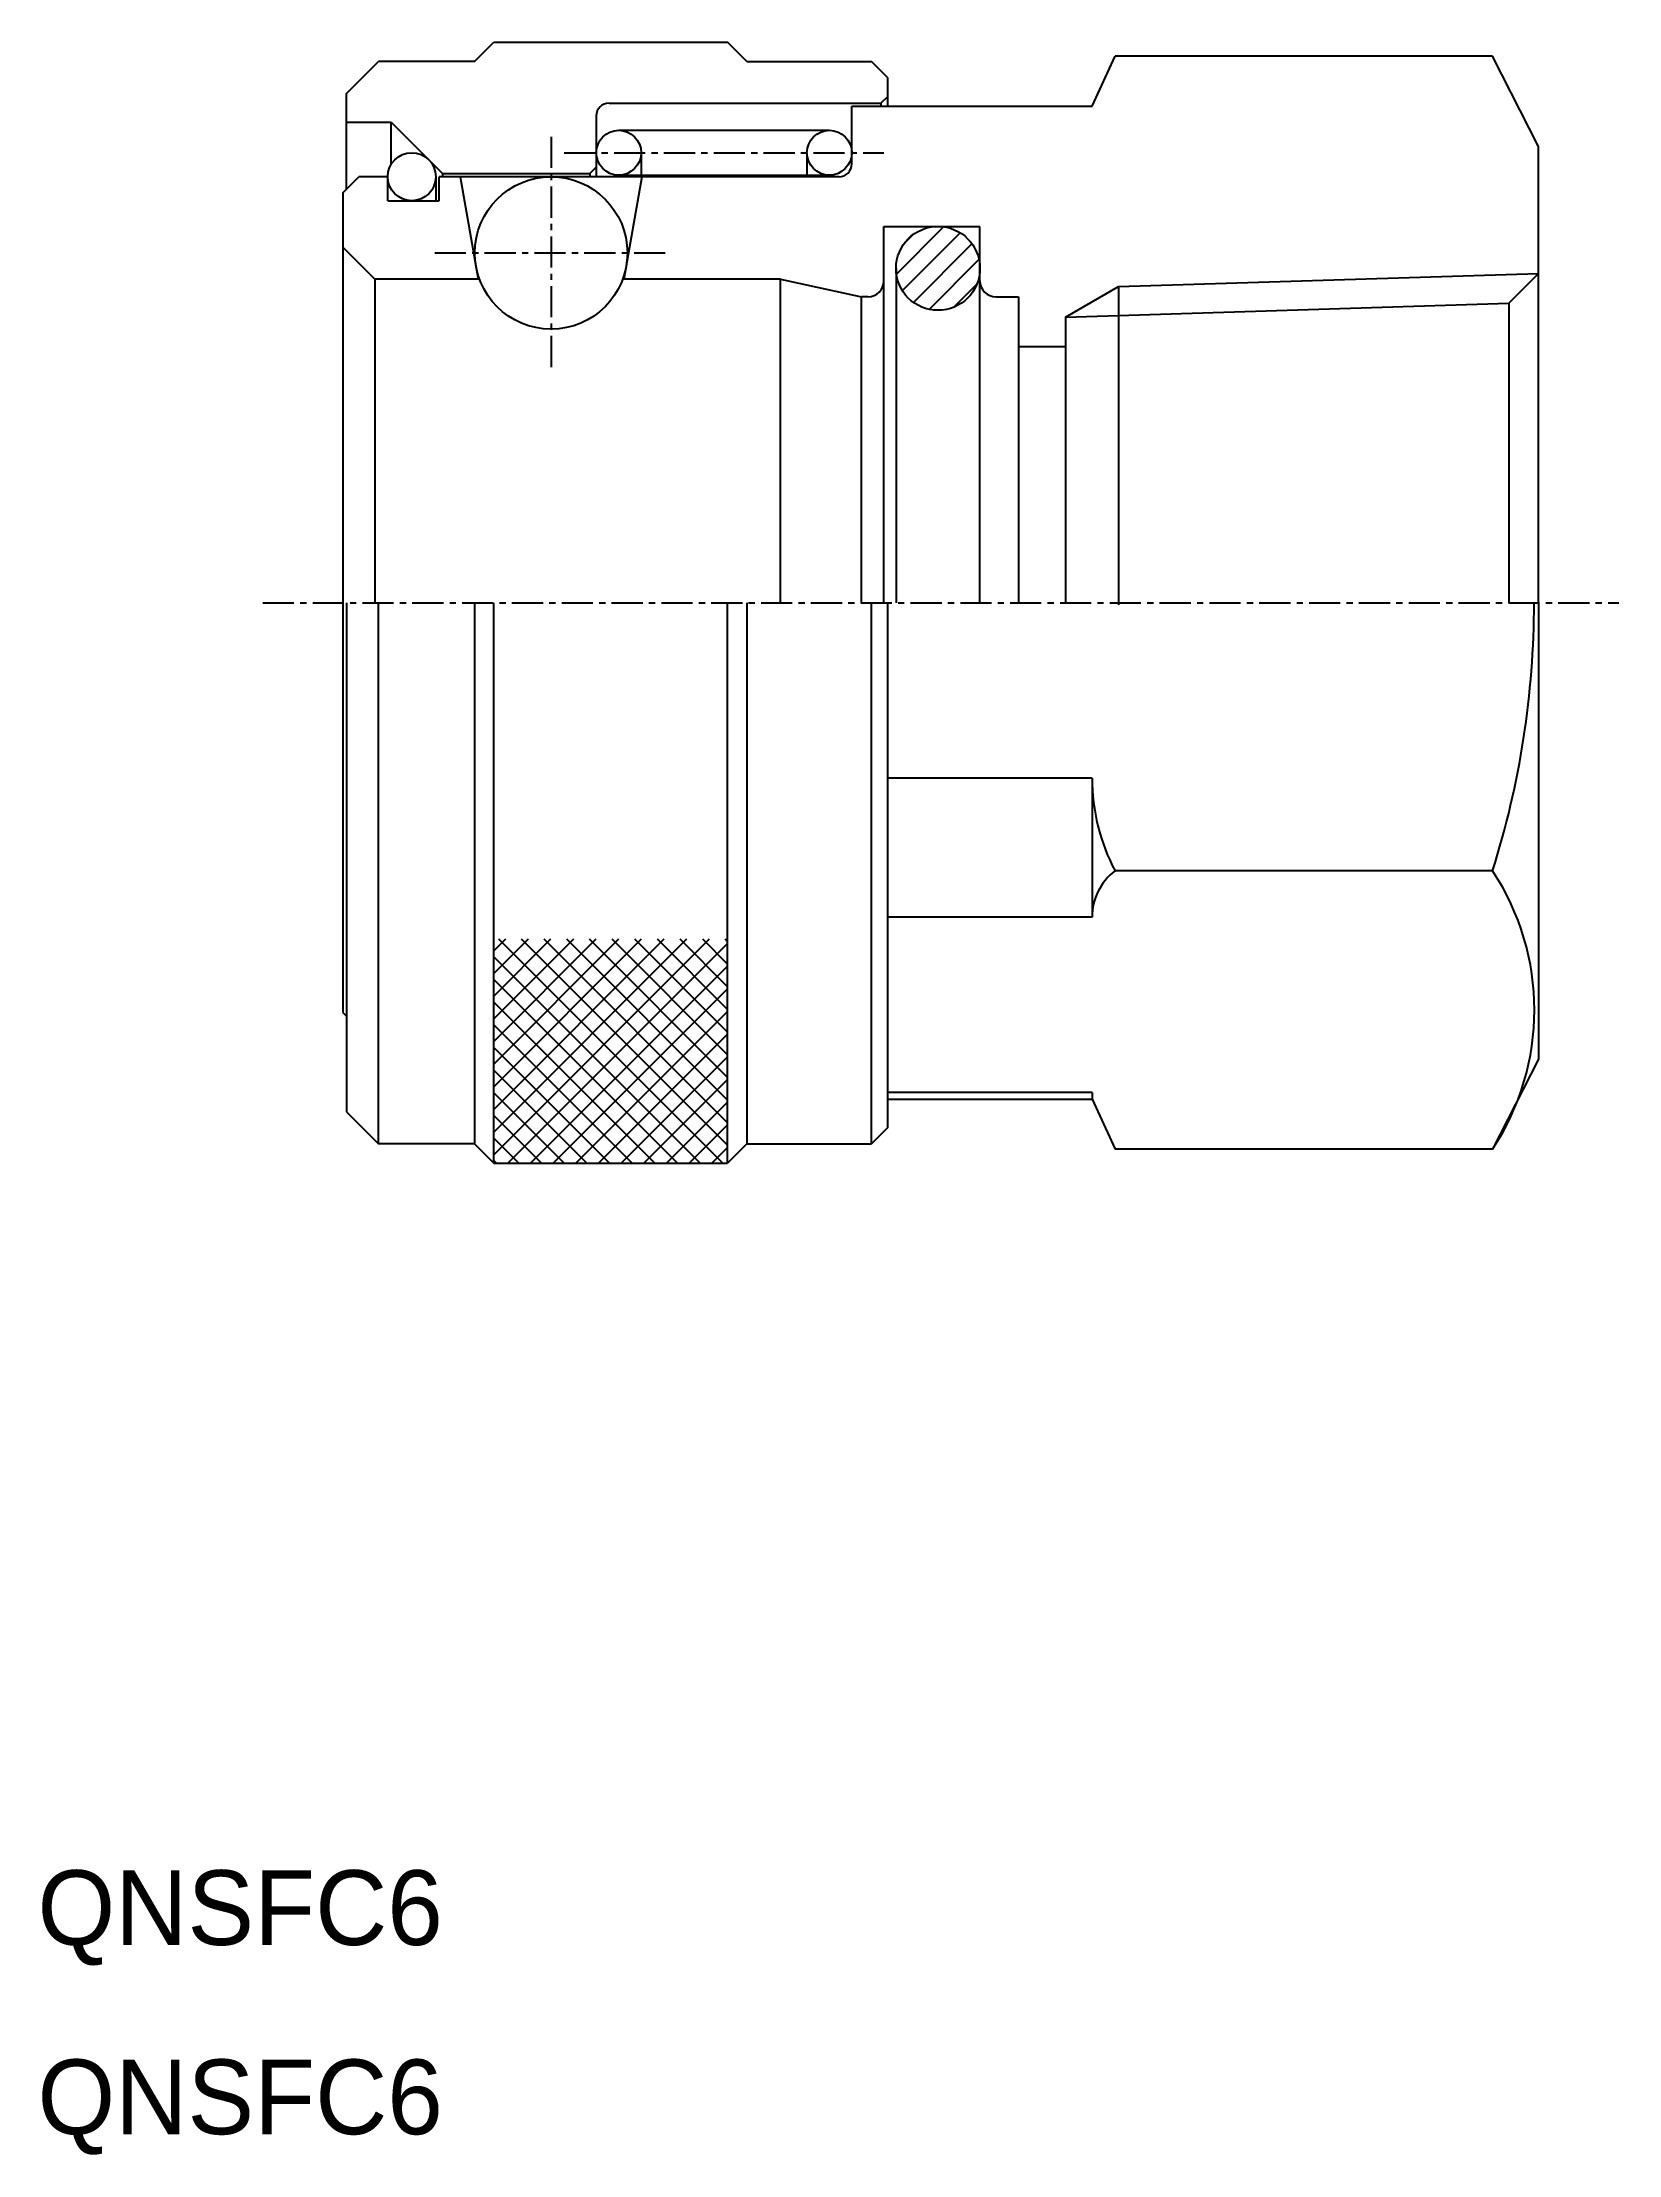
# Model space of a CAD drawing. Extents: x 41.5 to 104.8, y 75.9 to 160.7.
import ezdxf
from ezdxf.enums import TextEntityAlignment as Align

# ---------------------------------------------------------------- set-up
doc = ezdxf.new("R2010")
doc.units = 0
doc.linetypes.add('CENTER', pattern=[2, 1.25, -0.25, 0.25, -0.25])
doc.layers.get('0').update_dxf_attribs({"linetype": 'CONTINUOUS'})
doc.layers.add('CENTER', color=1, linetype='CENTER')

msp = doc.modelspace()

# ---------------------------------------------------------------- linework, layer by layer
at = {"color": 7, "linetype": 'CONTINUOUS'}
for p, q in [((58.837, 159.962), (59.608, 160.734)), ((59.608, 160.734), (68.994, 160.734)), ((69.765, 159.962), (68.994, 160.734)), ((53.694, 158.676), (54.979, 159.962)), ((58.837, 159.962), (54.979, 159.962)), ((69.765, 159.962), (74.765, 159.962)), ((75.408, 159.319), (74.765, 159.962)), ((83.623, 158.162), (84.546, 160.173)), ((99.701, 160.173), (84.546, 160.173)), ((101.551, 156.555), (99.701, 160.173)), ((53.694, 154.833), (53.694, 158.676)), ((75.408, 159.319), (75.408, 158.162)), ((63.722, 157.776), (63.722, 155.334)), ((64.237, 158.291), (75.151, 158.291)), ((73.98, 158.162), (83.623, 158.162)), ((73.98, 155.848), (73.98, 158.162)), ((75.408, 158.548), (75.151, 158.291)), ((75.151, 158.291), (75.151, 158.162)), ((53.694, 157.519), (55.494, 157.519)), ((55.494, 157.519), (57.551, 155.462)), ((55.494, 155.838), (55.494, 157.519)), ((64.622, 157.198), (73.08, 157.198)), ((65.522, 156.298), (65.522, 155.334)), ((72.18, 156.298), (72.18, 155.334)), ((101.551, 138.234), (101.551, 156.555)), ((53.551, 154.691), (54.194, 155.334)), ((55.351, 155.334), (54.194, 155.334)), ((55.351, 154.369), (55.351, 155.334)), ((57.28, 155.334), (57.28, 154.369)), ((73.466, 155.334), (57.409, 155.334)), ((57.409, 154.369), (57.409, 155.334)), ((57.551, 155.462), (63.465, 155.462)), ((57.551, 155.462), (57.551, 155.334)), ((58.262, 155.334), (58.987, 151.219)), ((63.722, 155.719), (63.465, 155.462)), ((63.465, 155.462), (63.465, 155.334)), ((64.622, 155.398), (73.08, 155.398)), ((65.555, 155.334), (64.83, 151.219)), ((53.551, 154.691), (53.551, 138.234)), ((55.351, 154.369), (57.409, 154.369)), ((75.266, 138.234), (75.266, 153.341)), ((75.266, 153.341), (79.123, 153.341)), ((79.123, 138.234), (79.123, 153.341)), ((53.551, 152.505), (54.837, 151.219)), ((59.036, 151.219), (54.837, 151.219)), ((54.837, 151.219), (54.837, 138.234)), ((71.123, 151.219), (64.781, 151.219)), ((71.123, 138.234), (71.123, 151.219)), ((71.123, 151.219), (74.366, 150.512)), ((75.754, 151.656), (75.754, 138.234)), ((101.551, 151.454), (100.352, 150.255)), ((74.366, 138.234), (74.366, 150.512)), ((79.766, 150.512), (80.666, 150.512)), ((80.666, 150.512), (80.666, 138.234)), ((82.551, 149.698), (100.352, 150.255)), ((84.679, 150.927), (84.679, 138.147)), ((100.352, 150.255), (100.352, 138.234)), ((82.551, 149.698), (82.551, 138.234)), ((80.666, 148.519), (82.551, 148.519)), ((53.551, 138.234), (53.551, 121.776)), ((53.694, 138.234), (53.694, 117.791)), ((54.979, 116.505), (54.979, 138.234)), ((58.837, 138.234), (58.837, 116.505)), ((59.608, 115.734), (59.608, 138.234)), ((68.994, 115.734), (68.994, 138.234)), ((69.765, 138.234), (69.765, 116.505)), ((74.765, 116.505), (74.765, 138.234)), ((75.408, 138.234), (75.408, 117.148)), ((101.551, 138.234), (101.551, 119.912)), ((83.623, 131.191), (75.408, 131.191)), ((83.623, 131.191), (83.623, 125.61)), ((99.701, 127.47), (84.546, 127.47)), ((83.623, 125.61), (75.408, 125.61)), ((59.608, 116.073), (68.268, 124.734)), ((59.608, 116.982), (67.359, 124.734)), ((59.608, 123.346), (60.995, 124.734)), ((59.608, 122.437), (61.904, 124.734)), ((59.608, 121.528), (62.814, 124.734)), ((59.608, 120.619), (63.723, 124.734)), ((59.608, 119.71), (64.632, 124.734)), ((59.608, 118.801), (65.541, 124.734)), ((59.608, 117.892), (66.45, 124.734)), ((59.608, 124.256), (60.086, 124.734)), ((59.801, 124.734), (68.801, 115.734)), ((60.71, 124.734), (68.994, 116.45)), ((61.619, 124.734), (68.994, 117.359)), ((62.528, 124.734), (68.994, 118.268)), ((63.437, 124.734), (68.994, 119.177)), ((64.347, 124.734), (68.994, 120.086)), ((65.256, 124.734), (68.994, 120.996)), ((66.165, 124.734), (68.994, 121.905)), ((67.074, 124.734), (68.994, 122.814)), ((67.983, 124.734), (68.994, 123.723)), ((68.892, 124.734), (68.994, 124.632)), ((59.608, 124.017), (67.892, 115.734)), ((60.177, 115.734), (68.994, 124.55)), ((59.608, 123.108), (66.983, 115.734)), ((61.087, 115.734), (68.994, 123.641)), ((59.608, 122.199), (66.074, 115.734)), ((61.996, 115.734), (68.994, 122.732)), ((53.551, 121.776), (53.694, 121.634)), ((59.608, 121.29), (65.164, 115.734)), ((62.905, 115.734), (68.994, 121.822)), ((63.814, 115.734), (68.994, 120.913)), ((59.608, 120.381), (64.255, 115.734)), ((64.723, 115.734), (68.994, 120.004)), ((101.551, 119.912), (99.701, 116.294)), ((59.608, 119.472), (63.346, 115.734)), ((65.632, 115.734), (68.994, 119.095)), ((59.608, 118.563), (62.437, 115.734)), ((66.541, 115.734), (68.994, 118.186)), ((83.623, 118.567), (75.408, 118.567)), ((75.408, 118.305), (83.623, 118.305)), ((83.623, 118.567), (83.623, 118.305)), ((83.623, 118.305), (84.546, 116.294)), ((53.694, 117.791), (54.979, 116.505)), ((59.608, 117.653), (61.528, 115.734)), ((67.451, 115.734), (68.994, 117.277)), ((75.408, 117.148), (74.765, 116.505)), ((58.837, 116.505), (54.979, 116.505)), ((58.837, 116.505), (59.608, 115.734)), ((59.608, 116.744), (60.619, 115.734)), ((68.36, 115.734), (68.994, 116.368)), ((69.765, 116.505), (68.994, 115.734)), ((69.765, 116.505), (74.765, 116.505)), ((99.701, 116.294), (84.546, 116.294)), ((59.608, 115.835), (59.71, 115.734)), ((59.608, 115.734), (68.994, 115.734))]:
    msp.add_line(p, q, dxfattribs=at)
at = {"color": 3, "linetype": 'CONTINUOUS'}
for p, q in [((75.77, 151.429), (77.666, 153.325)), ((76.012, 150.762), (78.333, 153.084)), ((76.071, 152.64), (76.455, 153.024)), ((76.451, 150.292), (78.803, 152.644)), ((77.079, 150.011), (79.084, 152.016)), ((78.073, 150.096), (78.999, 151.022)), ((84.679, 150.927), (101.551, 151.454)), ((82.551, 149.698), (84.679, 150.927))]:
    msp.add_line(p, q, dxfattribs=at)
msp.add_line((74.623, 150.512), (74.366, 150.512))
at = {"color": 7, "linetype": 'CONTINUOUS'}
for centre, radius in [((64.622, 156.298), 0.9), ((73.08, 156.298), 0.9), ((56.316, 155.334), 0.964), ((61.909, 152.274), 3.06), ((77.439, 151.656), 1.684)]:
    msp.add_circle(centre, radius, dxfattribs=at)
for centre, radius, start, end in [((64.237, 157.776), 0.514, 90, 180), ((73.466, 155.848), 0.514, 270, 0), ((74.623, 151.155), 0.643, 270, 0), ((79.766, 151.155), 0.643, 180, 270), ((65.745, 138.234), 35.621, 342.41205, 0), ((91.588, 131.191), 7.965, 180, 207.85437), ((85.96, 125.61), 2.337, 127.24113, 180), ((91.25, 121.882), 10.131, 326.52516, 33.47484), ((85.96, 118.567), 2.337, 180, 187.24113)]:
    msp.add_arc(centre, radius, start, end, dxfattribs=at)
at = {"layer": 'CENTER', "color": 1, "linetype": 'CENTER'}
for p, q in [((61.909, 156.941), (61.909, 147.606)), ((62.437, 156.298), (75.266, 156.298)), ((57.241, 152.274), (66.576, 152.274)), ((50.337, 138.234), (104.766, 138.234))]:
    msp.add_line(p, q, dxfattribs=at)

# ---------------------------------------------------------------- texts
at = {"color": 7, "linetype": 'CONTINUOUS'}
for p in [(41.292, 83.447), (41.292, 75.85)]:
    msp.add_text('QNSFC6', height=3, dxfattribs=at).set_placement(p, align=Align.BOTTOM_LEFT)

doc.saveas('drawing.dxf')
